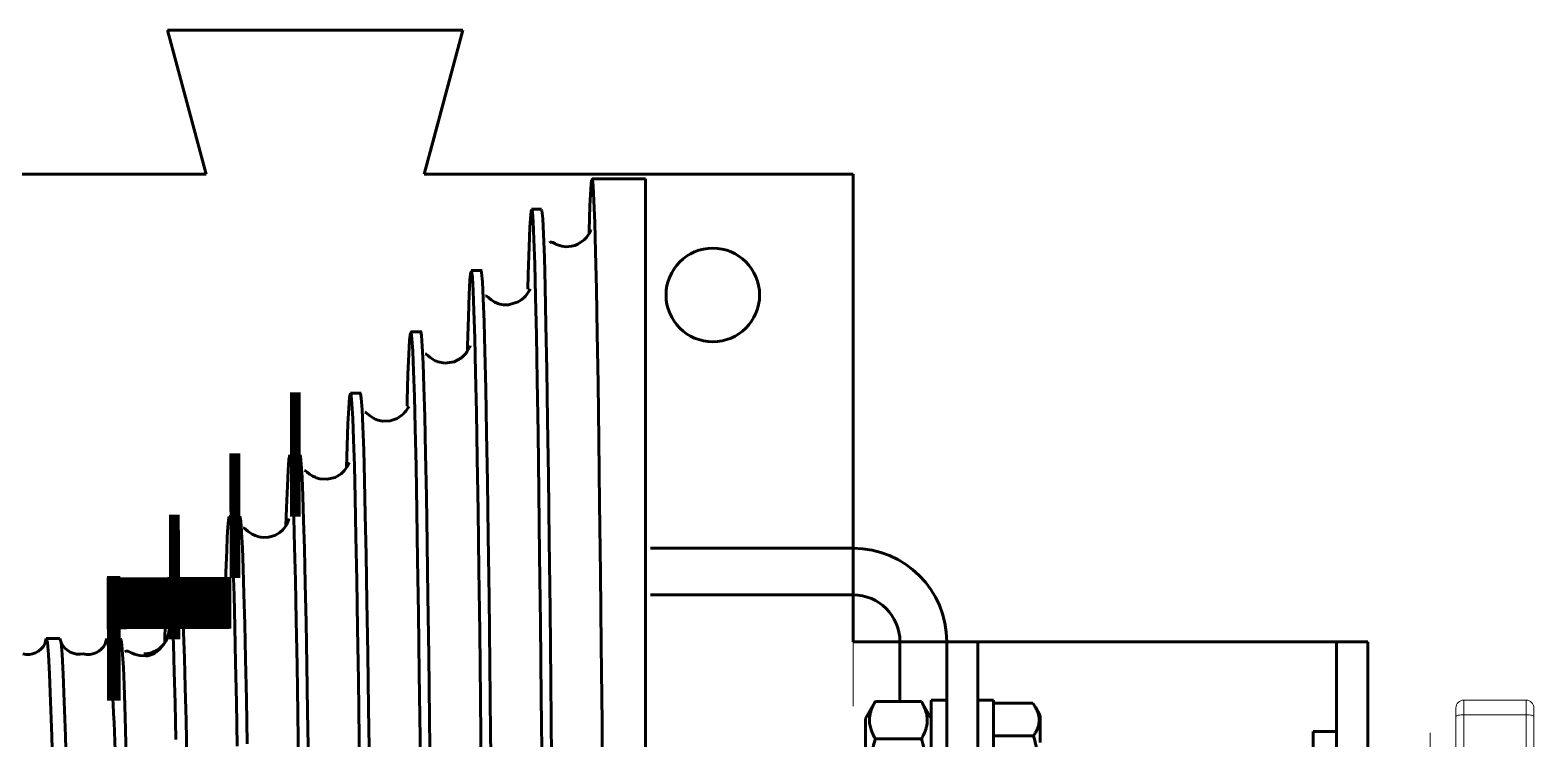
# Model space of a CAD drawing. Header units: millimetres. Extents: x 0 to 1680, y 0 to 594.
# Drawn here: x 257.55 to 264.79, y 507.93 to 511.34 of the extents above; entities that cross this region are included whole.
import ezdxf

# ---------------------------------------------------------------- set-up
doc = ezdxf.new("R2010")
doc.units = ezdxf.units.MM
for name, pattern in [('K5LT32774', [12.7, 6.35, -1.27, 1.27, -1.27, 1.27, -1.27]), ('K5LT32775', [0]), ('K5LT32777', [12.7, 6.35, -1.27, 1.27, -1.27, 1.27, -1.27]), ('K5LT_AXLED', [19.5, 15, -1.5, 1.5, -1.5]), ('K5LT_BASIC', [0]), ('K5LT_THIN', [0])]:
    doc.linetypes.add(name, pattern=pattern)
doc.layers.add('Системный слой', color=7, linetype='Continuous')

# ---------------------------------------------------------------- blocks, each defined once
blk = doc.blocks.new('U512')
at = {"layer": 'Системный слой', "color": 5, "linetype": 'K5LT_BASIC', "lineweight": 60, "true_color": 0x0000ff}
for p, q in [((258.0112, 508.3489), (258.0162, 508.3536)), ((258.0162, 508.3536), (258.0211, 508.3534)), ((258.0211, 508.3534), (258.0272, 508.3521)), ((258.0272, 508.3521), (258.038, 508.347)), ((258.038, 508.347), (258.046, 508.3431)), ((258.046, 508.3431), (258.0561, 508.3388)), ((258.1496, 508.3404), (258.165, 508.3506)), ((258.165, 508.3506), (258.1775, 508.3621)), ((258.1775, 508.3621), (258.1873, 508.3734)), ((258.1873, 508.3734), (258.1946, 508.3825)), ((258.0561, 508.3388), (258.0685, 508.3347)), ((258.0685, 508.3347), (258.0833, 508.3313)), ((258.0833, 508.3313), (258.1109, 508.3297)), ((258.1109, 508.3297), (258.1216, 508.3308)), ((258.1216, 508.3308), (258.1316, 508.333)), ((258.1316, 508.333), (258.1409, 508.3362)), ((258.1409, 508.3362), (258.1496, 508.3404))]:
    blk.add_line(p, q, dxfattribs=at)
blk = doc.blocks.new('U513')
at = {"layer": 'Системный слой', "color": 5, "linetype": 'K5LT_BASIC', "lineweight": 60, "true_color": 0x0000ff}
for p, q in [((258.2877, 508.6759), (258.2884, 508.6765)), ((258.2884, 508.6765), (258.2938, 508.6698)), ((258.2938, 508.6698), (258.3055, 508.6562)), ((258.3055, 508.6562), (258.3273, 508.6385)), ((258.3273, 508.6385), (258.3432, 508.6299)), ((258.4413, 508.6296), (258.4514, 508.6346)), ((258.4514, 508.6346), (258.4601, 508.6399)), ((258.4601, 508.6399), (258.4736, 508.6504)), ((258.4736, 508.6504), (258.4828, 508.6596)), ((258.4828, 508.6596), (258.4887, 508.6667)), ((258.4887, 508.6667), (258.4923, 508.6714)), ((258.4923, 508.6714), (258.4951, 508.6751)), ((258.4951, 508.6751), (258.4975, 508.6777)), ((258.4975, 508.6777), (258.4995, 508.6781)), ((258.3432, 508.6299), (258.3566, 508.6249)), ((258.3566, 508.6249), (258.3804, 508.62)), ((258.3804, 508.62), (258.4099, 508.6206)), ((258.4099, 508.6206), (258.4281, 508.6247)), ((258.4281, 508.6247), (258.4413, 508.6296))]:
    blk.add_line(p, q, dxfattribs=at)
blk = doc.blocks.new('U514')
at = {"layer": 'Системный слой', "color": 5, "linetype": 'K5LT_BASIC', "lineweight": 60, "true_color": 0x0000ff}
for p, q in [((258.58, 508.9464), (258.5879, 508.9428)), ((258.5879, 508.9428), (258.5946, 508.9367)), ((258.5946, 508.9367), (258.6041, 508.9284)), ((258.6041, 508.9284), (258.6224, 508.9156)), ((258.7323, 508.9097), (258.7552, 508.923)), ((258.7552, 508.923), (258.77, 508.936)), ((258.77, 508.936), (258.7874, 508.9588)), ((258.7874, 508.9588), (258.7983, 508.9838)), ((258.7983, 508.9838), (258.7991, 508.9906)), ((258.6224, 508.9156), (258.6365, 508.9087)), ((258.6365, 508.9087), (258.6543, 508.9029)), ((258.6543, 508.9029), (258.6646, 508.9008)), ((258.6646, 508.9008), (258.6779, 508.8995)), ((258.6779, 508.8995), (258.7017, 508.9008)), ((258.7017, 508.9008), (258.7323, 508.9097))]:
    blk.add_line(p, q, dxfattribs=at)
blk = doc.blocks.new('U515')
at = {"layer": 'Системный слой', "color": 5, "linetype": 'K5LT_BASIC', "lineweight": 60, "true_color": 0x0000ff}
for p, q in [((258.8743, 509.222), (258.8796, 509.2211)), ((258.8796, 509.2211), (258.8874, 509.2145)), ((258.8874, 509.2145), (258.899, 509.2049)), ((259.0506, 509.2068), (259.0592, 509.2146)), ((259.0592, 509.2146), (259.0649, 509.2206)), ((259.0649, 509.2206), (259.0738, 509.232)), ((259.0738, 509.232), (259.0796, 509.241)), ((259.0796, 509.241), (259.0866, 509.2547)), ((259.0866, 509.2547), (259.0892, 509.2611)), ((259.0892, 509.2611), (259.0892, 509.2601)), ((258.899, 509.2049), (258.9152, 509.1944)), ((258.9152, 509.1944), (258.9252, 509.1895)), ((258.9252, 509.1895), (258.9309, 509.1872)), ((258.9309, 509.1872), (258.9481, 509.1821)), ((258.9481, 509.1821), (258.9841, 509.1798)), ((258.9841, 509.1798), (259.0219, 509.1893)), ((259.0219, 509.1893), (259.0506, 509.2068))]:
    blk.add_line(p, q, dxfattribs=at)
blk = doc.blocks.new('U516')
at = {"layer": 'Системный слой', "color": 5, "linetype": 'K5LT_BASIC', "lineweight": 60, "true_color": 0x0000ff}
for p, q in [((259.1643, 509.5029), (259.1692, 509.5019)), ((259.1692, 509.5019), (259.1781, 509.4944)), ((259.3501, 509.4949), (259.3544, 509.4994)), ((259.3544, 509.4994), (259.3566, 509.5018)), ((259.3566, 509.5018), (259.3576, 509.503)), ((259.3576, 509.503), (259.3614, 509.5078)), ((259.3614, 509.5078), (259.3684, 509.5176)), ((259.3684, 509.5176), (259.3739, 509.526)), ((259.3739, 509.526), (259.3775, 509.5307)), ((259.3775, 509.5307), (259.3779, 509.53)), ((259.1781, 509.4944), (259.1918, 509.4833)), ((259.1918, 509.4833), (259.206, 509.4743)), ((259.206, 509.4743), (259.2146, 509.47)), ((259.2146, 509.47), (259.2192, 509.4681)), ((259.2192, 509.4681), (259.2274, 509.4651)), ((259.2274, 509.4651), (259.2504, 509.4601)), ((259.2504, 509.4601), (259.2864, 509.4614)), ((259.2864, 509.4614), (259.3195, 509.4726)), ((259.3195, 509.4726), (259.3433, 509.4885)), ((259.3433, 509.4885), (259.3501, 509.4949))]:
    blk.add_line(p, q, dxfattribs=at)
blk = doc.blocks.new('U517')
at = {"layer": 'Системный слой', "color": 5, "linetype": 'K5LT_BASIC', "lineweight": 60, "true_color": 0x0000ff}
for p, q in [((259.6518, 509.7875), (259.6558, 509.7931)), ((259.6558, 509.7931), (259.6609, 509.8012)), ((259.6609, 509.8012), (259.668, 509.8153)), ((259.668, 509.8153), (259.6708, 509.8215)), ((259.6708, 509.8215), (259.6707, 509.8205)), ((259.4546, 509.7831), (259.4596, 509.7822)), ((259.4596, 509.7822), (259.4672, 509.7758)), ((259.4672, 509.7758), (259.4783, 509.7663)), ((259.4783, 509.7663), (259.494, 509.7557)), ((259.494, 509.7557), (259.5037, 509.7507)), ((259.5037, 509.7507), (259.5091, 509.7483)), ((259.5091, 509.7483), (259.5182, 509.745)), ((259.5182, 509.745), (259.5495, 509.7394)), ((259.5495, 509.7394), (259.5942, 509.7458)), ((259.5942, 509.7458), (259.6292, 509.7647)), ((259.6292, 509.7647), (259.6396, 509.7738)), ((259.6396, 509.7738), (259.646, 509.7805)), ((259.646, 509.7805), (259.6518, 509.7875))]:
    blk.add_line(p, q, dxfattribs=at)
blk = doc.blocks.new('U518')
at = {"layer": 'Системный слой', "color": 5, "linetype": 'K5LT_BASIC', "lineweight": 60, "true_color": 0x0000ff}
for p, q in [((259.9428, 510.068), (259.9551, 510.0875)), ((259.9551, 510.0875), (259.9603, 510.097)), ((259.9603, 510.097), (259.9604, 510.0959)), ((259.7449, 510.0634), (259.749, 510.0634)), ((259.749, 510.0634), (259.7596, 510.0542)), ((259.7596, 510.0542), (259.7722, 510.0439)), ((259.7722, 510.0439), (259.7898, 510.0328)), ((259.7898, 510.0328), (259.8008, 510.0279)), ((259.8008, 510.0279), (259.8044, 510.0265)), ((259.8044, 510.0265), (259.814, 510.0235)), ((259.814, 510.0235), (259.8314, 510.0201)), ((259.8314, 510.0201), (259.8559, 510.0197)), ((259.8559, 510.0197), (259.9022, 510.0333)), ((259.9022, 510.0333), (259.9196, 510.0445)), ((259.9196, 510.0445), (259.9307, 510.0542)), ((259.9307, 510.0542), (259.9368, 510.0607)), ((259.9368, 510.0607), (259.9428, 510.068))]:
    blk.add_line(p, q, dxfattribs=at)
blk = doc.blocks.new('U519')
at = {"layer": 'Системный слой', "color": 5, "linetype": 'K5LT_BASIC', "lineweight": 60, "true_color": 0x0000ff}
for p, q in [((260.2434, 510.3633), (260.2499, 510.3766)), ((260.2499, 510.3766), (260.2523, 510.3816)), ((260.2523, 510.3816), (260.2523, 510.3814)), ((260.0526, 510.3176), (260.0562, 510.3207)), ((260.0562, 510.3207), (260.0625, 510.321)), ((260.0625, 510.321), (260.0688, 510.3188)), ((260.0688, 510.3188), (260.0751, 510.3157)), ((260.0751, 510.3157), (260.081, 510.3125)), ((260.081, 510.3125), (260.0825, 510.3118)), ((260.0825, 510.3118), (260.0832, 510.3115)), ((260.0832, 510.3115), (260.0839, 510.3111)), ((260.0839, 510.3111), (260.0856, 510.3103)), ((260.0856, 510.3103), (260.0871, 510.3096)), ((260.0871, 510.3096), (260.1124, 510.3016)), ((260.1124, 510.3016), (260.1332, 510.2993)), ((260.1332, 510.2993), (260.1588, 510.3014)), ((260.1588, 510.3014), (260.166, 510.303)), ((260.166, 510.303), (260.1749, 510.3056)), ((260.1749, 510.3056), (260.19, 510.3119)), ((260.19, 510.3119), (260.2201, 510.333)), ((260.2201, 510.333), (260.2271, 510.3403)), ((260.2271, 510.3403), (260.2304, 510.3441)), ((260.2304, 510.3441), (260.2434, 510.3633))]:
    blk.add_line(p, q, dxfattribs=at)
blk = doc.blocks.new('U527')
at = {"layer": 'Системный слой', "color": 5, "linetype": 'K5LT_BASIC', "lineweight": 60, "true_color": 0x0000ff}
for p, q in [((260.2513, 510.5771), (260.2551, 510.6189)), ((260.2551, 510.6189), (260.259, 510.6243)), ((260.259, 510.6243), (260.2629, 510.5919)), ((260.2629, 510.5919), (260.2669, 510.5207)), ((260.2473, 510.496), (260.2513, 510.5771)), ((260.2669, 510.5207), (260.2707, 510.4157)), ((260.2434, 510.3778), (260.2473, 510.496)), ((260.243, 510.3627), (260.2434, 510.3778)), ((260.2707, 510.4157), (260.2746, 510.2749)), ((260.2746, 510.2749), (260.2785, 510.0956)), ((260.2785, 510.0956), (260.2825, 509.88)), ((260.2825, 509.88), (260.2863, 509.6402)), ((260.2863, 509.6402), (260.2902, 509.369)), ((260.2902, 509.369), (260.2941, 509.0629)), ((260.2941, 509.0629), (260.2981, 508.7273)), ((260.2981, 508.7273), (260.3019, 508.3797)), ((260.3019, 508.3797), (260.3058, 508.0087)), ((260.3058, 508.0087), (260.3097, 507.6104))]:
    blk.add_line(p, q, dxfattribs=at)
blk = doc.blocks.new('U528')
at = {"layer": 'Системный слой', "color": 5, "linetype": 'K5LT_BASIC', "lineweight": 60, "true_color": 0x0000ff}
for p, q in [((258.2236, 508.7067), (258.2285, 508.6906)), ((258.2285, 508.6906), (258.2323, 508.6499)), ((258.2323, 508.6499), (258.2362, 508.5857)), ((258.2362, 508.5857), (258.2401, 508.4968)), ((258.2401, 508.4968), (258.2441, 508.384)), ((258.2441, 508.384), (258.2479, 508.2539)), ((258.2479, 508.2539), (258.2517, 508.1026)), ((258.2517, 508.1026), (258.2557, 507.9282))]:
    blk.add_line(p, q, dxfattribs=at)
blk = doc.blocks.new('U529')
at = {"layer": 'Системный слой', "color": 5, "linetype": 'K5LT_BASIC', "lineweight": 60, "true_color": 0x0000ff}
for p, q in [((258.5092, 508.9827), (258.5123, 509.0008)), ((258.5123, 509.0008), (258.5161, 509.0011)), ((258.5161, 509.0011), (258.52, 508.976)), ((258.5032, 508.9006), (258.5062, 508.949)), ((258.5062, 508.949), (258.5092, 508.9827)), ((258.52, 508.976), (258.5239, 508.9243)), ((258.5239, 508.9243), (258.5279, 508.8459)), ((258.5002, 508.8376), (258.5032, 508.9006)), ((258.4963, 508.7323), (258.5002, 508.8376)), ((258.5279, 508.8459), (258.5317, 508.7457)), ((258.4945, 508.6743), (258.4963, 508.7323)), ((258.5317, 508.7457), (258.5355, 508.6212)), ((258.5355, 508.6212), (258.5394, 508.4705)), ((258.5394, 508.4705), (258.5434, 508.2958)), ((258.5434, 508.2958), (258.5472, 508.1058)), ((258.5472, 508.1058), (258.5511, 507.8953))]:
    blk.add_line(p, q, dxfattribs=at)
blk = doc.blocks.new('U530')
at = {"layer": 'Системный слой', "color": 5, "linetype": 'K5LT_BASIC', "lineweight": 60, "true_color": 0x0000ff}
for p, q in [((258.7997, 509.2744), (258.8036, 509.2977)), ((258.8036, 509.2977), (258.8075, 509.2924)), ((258.8075, 509.2924), (258.8114, 509.2598)), ((258.792, 509.1479), (258.7958, 509.2243)), ((258.7958, 509.2243), (258.7997, 509.2744)), ((258.8114, 509.2598), (258.8152, 509.1999)), ((258.788, 509.0418), (258.792, 509.1479)), ((258.8152, 509.1999), (258.8191, 509.1112)), ((258.8191, 509.1112), (258.8231, 508.9943)), ((258.7855, 508.9563), (258.788, 509.0418)), ((258.8231, 508.9943), (258.8269, 508.8555)), ((258.8269, 508.8555), (258.8307, 508.6914)), ((258.8307, 508.6914), (258.8347, 508.4997)), ((258.8347, 508.4997), (258.8386, 508.2834)), ((258.8386, 508.2834), (258.8424, 508.0531)), ((258.8424, 508.0531), (258.8463, 507.8022))]:
    blk.add_line(p, q, dxfattribs=at)
blk = doc.blocks.new('U531')
at = {"layer": 'Системный слой', "color": 5, "linetype": 'K5LT_BASIC', "lineweight": 60, "true_color": 0x0000ff}
for p, q in [((259.0871, 509.5246), (259.091, 509.5745)), ((259.091, 509.5745), (259.095, 509.5939)), ((259.095, 509.5939), (259.0988, 509.5832)), ((259.0988, 509.5832), (259.1026, 509.5432)), ((259.0832, 509.4467), (259.0871, 509.5246)), ((259.1026, 509.5432), (259.1065, 509.4722)), ((259.0794, 509.3413), (259.0832, 509.4467)), ((259.1065, 509.4722), (259.1105, 509.3706)), ((259.1105, 509.3706), (259.1143, 509.2441)), ((259.0764, 509.236), (259.0794, 509.3413)), ((259.1143, 509.2441), (259.1182, 509.0896)), ((259.1182, 509.0896), (259.1221, 508.9049)), ((259.1221, 508.9049), (259.126, 508.6927)), ((259.126, 508.6927), (259.1299, 508.4637)), ((259.1299, 508.4637), (259.1337, 508.2115)), ((259.1337, 508.2115), (259.1376, 507.933)), ((259.1376, 507.933), (259.1416, 507.6335))]:
    blk.add_line(p, q, dxfattribs=at)
blk = doc.blocks.new('U532')
at = {"layer": 'Системный слой', "color": 5, "linetype": 'K5LT_BASIC', "lineweight": 60, "true_color": 0x0000ff}
for p, q in [((259.3799, 509.8488), (259.3839, 509.884)), ((259.3839, 509.884), (259.3877, 509.8865)), ((259.3877, 509.8865), (259.3915, 509.8576)), ((259.376, 509.7814), (259.3799, 509.8488)), ((259.3915, 509.8576), (259.3955, 509.7958)), ((259.3955, 509.7958), (259.3994, 509.701)), ((259.3721, 509.6845), (259.376, 509.7814)), ((259.3683, 509.5586), (259.3721, 509.6845)), ((259.3994, 509.701), (259.4032, 509.5789)), ((259.4032, 509.5789), (259.4071, 509.4265)), ((259.3676, 509.5311), (259.3683, 509.5586)), ((259.4071, 509.4265), (259.411, 509.2417)), ((259.411, 509.2417), (259.415, 509.0269)), ((259.415, 509.0269), (259.4188, 508.793)), ((259.4188, 508.793), (259.4226, 508.5336)), ((259.4226, 508.5336), (259.4266, 508.2455)), ((259.4266, 508.2455), (259.4305, 507.9339)), ((259.4305, 507.9339), (259.4343, 507.6137))]:
    blk.add_line(p, q, dxfattribs=at)
blk = doc.blocks.new('U533')
at = {"layer": 'Системный слой', "color": 5, "linetype": 'K5LT_BASIC', "lineweight": 60, "true_color": 0x0000ff}
for p, q in [((259.6704, 510.1393), (259.6743, 510.1774)), ((259.6743, 510.1774), (259.6782, 510.1818)), ((259.6782, 510.1818), (259.6821, 510.151)), ((259.6821, 510.151), (259.686, 510.0876)), ((259.6666, 510.0686), (259.6704, 510.1393)), ((259.686, 510.0876), (259.6898, 509.991)), ((259.6626, 509.9617), (259.6666, 510.0686)), ((259.6587, 509.8223), (259.6626, 509.9617)), ((259.6898, 509.991), (259.6937, 509.8591)), ((259.6581, 509.7968), (259.6587, 509.8223)), ((259.6937, 509.8591), (259.6977, 509.6931)), ((259.6977, 509.6931), (259.7015, 509.5021)), ((259.7015, 509.5021), (259.7054, 509.2809)), ((259.7054, 509.2809), (259.7093, 509.0266)), ((259.7093, 509.0266), (259.7132, 508.7434)), ((259.7132, 508.7434), (259.7171, 508.4452)), ((259.7171, 508.4452), (259.7209, 508.1233)), ((259.7209, 508.1233), (259.7248, 507.7742))]:
    blk.add_line(p, q, dxfattribs=at)
blk = doc.blocks.new('U534')
at = {"layer": 'Системный слой', "color": 5, "linetype": 'K5LT_BASIC', "lineweight": 60, "true_color": 0x0000ff}
for p, q in [((259.9589, 510.3937), (259.9627, 510.4538)), ((259.9627, 510.4538), (259.9667, 510.4787)), ((259.9667, 510.4787), (259.9706, 510.4664)), ((259.9706, 510.4664), (259.9745, 510.4188)), ((259.9551, 510.2993), (259.9589, 510.3937)), ((259.9745, 510.4188), (259.9783, 510.3359)), ((259.9511, 510.1664), (259.9551, 510.2993)), ((259.9783, 510.3359), (259.9822, 510.2154)), ((259.9494, 510.095), (259.9511, 510.1664)), ((259.9822, 510.2154), (259.9862, 510.0584)), ((259.9862, 510.0584), (259.99, 509.8735)), ((259.99, 509.8735), (259.9939, 509.6558)), ((259.9939, 509.6558), (259.9978, 509.4025)), ((259.9978, 509.4025), (260.0017, 509.1175)), ((260.0017, 509.1175), (260.0056, 508.815)), ((260.0056, 508.815), (260.0094, 508.4862)), ((260.0094, 508.4862), (260.0133, 508.1276)), ((260.0133, 508.1276), (260.0173, 507.7457))]:
    blk.add_line(p, q, dxfattribs=at)
blk = doc.blocks.new('U535')
at = {"layer": 'Системный слой', "color": 5, "linetype": 'K5LT_BASIC', "lineweight": 60, "true_color": 0x0000ff}
for p, q in [((257.9924, 508.4084), (257.9897, 508.4127)), ((257.9961, 508.3829), (257.9924, 508.4084)), ((257.9998, 508.3371), (257.9961, 508.3829)), ((258.0034, 508.2733), (257.9998, 508.3371)), ((258.007, 508.191), (258.0034, 508.2733)), ((258.0106, 508.0904), (258.007, 508.191)), ((258.0141, 507.9733), (258.0106, 508.0904)), ((258.0176, 507.8421), (258.0141, 507.9733)), ((258.0211, 507.6967), (258.0176, 507.8421))]:
    blk.add_line(p, q, dxfattribs=at)
blk = doc.blocks.new('U537')
at = {"layer": 'Системный слой', "color": 5, "linetype": 'K5LT_BASIC', "lineweight": 60, "true_color": 0x0000ff}
for p, q in [((258.8551, 509.2901), (258.8519, 509.2972)), ((258.8589, 509.2549), (258.8551, 509.2901)), ((258.8628, 509.1906), (258.8589, 509.2549)), ((258.8667, 509.0992), (258.8628, 509.1906)), ((258.8705, 508.9839), (258.8667, 509.0992)), ((258.8743, 508.8447), (258.8705, 508.9839)), ((258.8781, 508.679), (258.8743, 508.8447)), ((258.8819, 508.4913), (258.8781, 508.679)), ((258.8856, 508.2865), (258.8819, 508.4913)), ((258.8894, 508.0638), (258.8856, 508.2865))]:
    blk.add_line(p, q, dxfattribs=at)
blk = doc.blocks.new('U538')
at = {"layer": 'Системный слой', "color": 5, "linetype": 'K5LT_BASIC', "lineweight": 60, "true_color": 0x0000ff}
for p, q in [((258.5642, 509.0017), (258.5625, 509.001)), ((258.568, 508.978), (258.5642, 509.0017)), ((258.572, 508.9272), (258.568, 508.978)), ((258.5759, 508.8505), (258.572, 508.9272)), ((258.5797, 508.7509), (258.5759, 508.8505)), ((258.5835, 508.6285), (258.5797, 508.7509)), ((258.5873, 508.4822), (258.5835, 508.6285)), ((258.5911, 508.3152), (258.5873, 508.4822)), ((258.595, 508.1207), (258.5911, 508.3152)), ((258.5989, 507.9073), (258.595, 508.1207))]:
    blk.add_line(p, q, dxfattribs=at)
blk = doc.blocks.new('U539')
at = {"layer": 'Системный слой', "color": 5, "linetype": 'K5LT_BASIC', "lineweight": 60, "true_color": 0x0000ff}
for p, q in [((258.278, 508.702), (258.2751, 508.7072)), ((258.2818, 508.6722), (258.278, 508.702)), ((258.2856, 508.6191), (258.2818, 508.6722)), ((258.2894, 508.5438), (258.2856, 508.6191)), ((258.2933, 508.4426), (258.2894, 508.5438)), ((258.2972, 508.3197), (258.2933, 508.4426)), ((258.3009, 508.1784), (258.2972, 508.3197)), ((258.3047, 508.0187), (258.3009, 508.1784)), ((258.3085, 507.8384), (258.3047, 508.0187))]:
    blk.add_line(p, q, dxfattribs=at)
blk = doc.blocks.new('U541')
at = {"layer": 'Системный слой', "color": 5, "linetype": 'K5LT_BASIC', "lineweight": 60, "true_color": 0x0000ff}
for p, q in [((260.0163, 510.4742), (260.0143, 510.4749)), ((260.0203, 510.4355), (260.0163, 510.4742)), ((260.0243, 510.3596), (260.0203, 510.4355)), ((260.0282, 510.2497), (260.0243, 510.3596)), ((260.032, 510.1064), (260.0282, 510.2497)), ((260.036, 509.9227), (260.032, 510.1064)), ((260.0399, 509.7064), (260.036, 509.9227)), ((260.0438, 509.4637), (260.0399, 509.7064)), ((260.0476, 509.194), (260.0438, 509.4637)), ((260.0516, 508.8852), (260.0476, 509.194)), ((260.0556, 508.5524), (260.0516, 508.8852)), ((260.0595, 508.2037), (260.0556, 508.5524)), ((260.0633, 507.8373), (260.0595, 508.2037))]:
    blk.add_line(p, q, dxfattribs=at)
blk = doc.blocks.new('U542')
at = {"layer": 'Системный слой', "color": 5, "linetype": 'K5LT_BASIC', "lineweight": 60, "true_color": 0x0000ff}
for p, q in [((259.7266, 510.1744), (259.7237, 510.1813)), ((259.7306, 510.1296), (259.7266, 510.1744)), ((259.7346, 510.05), (259.7306, 510.1296)), ((259.7385, 509.9385), (259.7346, 510.05)), ((259.7423, 509.796), (259.7385, 509.9385)), ((259.7463, 509.615), (259.7423, 509.796)), ((259.7503, 509.4039), (259.7463, 509.615)), ((259.7541, 509.1683), (259.7503, 509.4039)), ((259.758, 508.9077), (259.7541, 509.1683)), ((259.762, 508.6104), (259.758, 508.9077)), ((259.7659, 508.291), (259.762, 508.6104)), ((259.7698, 507.9573), (259.7659, 508.291)), ((259.7736, 507.6075), (259.7698, 507.9573))]:
    blk.add_line(p, q, dxfattribs=at)
blk = doc.blocks.new('U543')
at = {"layer": 'Системный слой', "color": 5, "linetype": 'K5LT_BASIC', "lineweight": 60, "true_color": 0x0000ff}
for p, q in [((259.4333, 509.8892), (259.4331, 509.8885)), ((259.4371, 509.872), (259.4333, 509.8892)), ((259.4411, 509.821), (259.4371, 509.872)), ((259.4451, 509.7373), (259.4411, 509.821)), ((259.4489, 509.6242), (259.4451, 509.7373)), ((259.4528, 509.482), (259.4489, 509.6242)), ((259.4568, 509.3038), (259.4528, 509.482)), ((259.4607, 509.0975), (259.4568, 509.3038)), ((259.4646, 508.8689), (259.4607, 509.0975)), ((259.4684, 508.6172), (259.4646, 508.8689)), ((259.4724, 508.3321), (259.4684, 508.6172)), ((259.4764, 508.0269), (259.4724, 508.3321)), ((259.4802, 507.709), (259.4764, 508.0269))]:
    blk.add_line(p, q, dxfattribs=at)
blk = doc.blocks.new('U544')
at = {"layer": 'Системный слой', "color": 5, "linetype": 'K5LT_BASIC', "lineweight": 60, "true_color": 0x0000ff}
for p, q in [((259.1435, 509.5932), (259.1425, 509.5912)), ((259.1475, 509.5696), (259.1435, 509.5932)), ((259.1514, 509.5164), (259.1475, 509.5696)), ((259.1552, 509.4347), (259.1514, 509.5164)), ((259.1592, 509.3196), (259.1552, 509.4347)), ((259.1631, 509.1759), (259.1592, 509.3196)), ((259.167, 509.0079), (259.1631, 509.1759)), ((259.1709, 508.8155), (259.167, 509.0079)), ((259.1749, 508.5898), (259.1709, 508.8155)), ((259.1788, 508.3416), (259.1749, 508.5898)), ((259.1827, 508.0772), (259.1788, 508.3416)), ((259.1865, 507.7954), (259.1827, 508.0772))]:
    blk.add_line(p, q, dxfattribs=at)
blk = doc.blocks.new('U545')
at = {"layer": 'Системный слой', "color": 5, "linetype": 'K5LT_BASIC', "lineweight": 60, "true_color": 0x0000ff}
blk.add_line((258.8932, 507.8122), (258.8894, 508.0638), dxfattribs=at)
blk = doc.blocks.new('U554')
at = {"layer": 'Системный слой', "color": 5, "linetype": 'K5LT_BASIC', "lineweight": 60, "true_color": 0x0000ff}
for p, q in [((257.6275, 508.3949), (257.6326, 508.4141)), ((257.6326, 508.4141), (257.6378, 508.3949)), ((257.6268, 508.3867), (257.6275, 508.3949)), ((257.6378, 508.3949), (257.643, 508.337)), ((257.643, 508.337), (257.6482, 508.2412)), ((257.6482, 508.2412), (257.6534, 508.1096)), ((257.6534, 508.1096), (257.6585, 507.9434)), ((257.6585, 507.9434), (257.6638, 507.7432))]:
    blk.add_line(p, q, dxfattribs=at)
blk = doc.blocks.new('U555')
at = {"layer": 'Системный слой', "color": 5, "linetype": 'K5LT_BASIC', "lineweight": 60, "true_color": 0x0000ff}
for p, q in [((257.9181, 508.3949), (257.9233, 508.4141)), ((257.9233, 508.4141), (257.9279, 508.3981)), ((257.9174, 508.3867), (257.9181, 508.3949))]:
    blk.add_line(p, q, dxfattribs=at)
blk = doc.blocks.new('U574')
at = {"layer": 'Системный слой', "color": 5, "linetype": 'K5LT_BASIC', "lineweight": 60, "true_color": 0x0000ff}
for p, q in [((257.6984, 508.4141), (257.7035, 508.3949)), ((257.7035, 508.3949), (257.7087, 508.337)), ((257.7087, 508.337), (257.714, 508.2412)), ((257.714, 508.2412), (257.7191, 508.1096)), ((257.7191, 508.1096), (257.7243, 507.9434)), ((257.7243, 507.9434), (257.7295, 507.7432))]:
    blk.add_line(p, q, dxfattribs=at)
blk = doc.blocks.new('U511')
at = {"layer": 'Системный слой', "color": 5, "linetype": 'K5LT_BASIC', "lineweight": 60, "true_color": 0x0000ff}
for p, q in [((260.2576, 510.6266), (260.5154, 510.6266)), ((260.5154, 500.0532), (260.5154, 510.6266)), ((259.9669, 510.4793), (260.0143, 510.4793)), ((259.6763, 510.1843), (259.7287, 510.1843)), ((259.3857, 509.8892), (259.4381, 509.8892)), ((259.0951, 509.5942), (259.1475, 509.5942)), ((257.6326, 508.4141), (257.6984, 508.4141)), ((258.2154, 508.418), (258.2078, 508.4015)), ((258.2205, 508.4353), (258.2154, 508.418)), ((258.223, 508.4534), (258.2205, 508.4353)), ((258.2233, 508.4592), (258.223, 508.4534)), ((257.9279, 508.4086), (257.9279, 508.4134)), ((257.9279, 508.4086), (257.9279, 508.3981)), ((258.1393, 508.3451), (258.1217, 508.3408)), ((258.1716, 508.3614), (258.1393, 508.3451)), ((258.1978, 508.3864), (258.1716, 508.3614)), ((258.2078, 508.4015), (258.1978, 508.3864)), ((258.1217, 508.3408), (258.1036, 508.3391))]:
    blk.add_line(p, q, dxfattribs=at)
at = {"layer": 'Системный слой', "color": 5, "linetype": 'K5LT_BASIC', "true_color": 0x0000ff, "const_width": 0.6}
for points in [[(258.8045, 509.2992), (258.8307, 509.2992), (258.8569, 509.2992)], [(258.5139, 509.0041), (258.5401, 509.0042), (258.5664, 509.0042)], [(258.223, 508.7088), (258.2232, 508.4899), (258.2233, 508.4592)], [(258.2233, 508.7091), (258.2496, 508.7091), (258.2758, 508.7092)], [(257.9248, 508.4141), (257.9574, 508.4141), (257.9901, 508.4142)]]:
    blk.add_lwpolyline(points, dxfattribs=at)
at = {"layer": 'Системный слой', "color": 5, "linetype": 'K5LT_BASIC', "lineweight": 60, "true_color": 0x0000ff}
for centre, radius, start, end in [((260.4261, 508.4146), 2.2226, 172.39372, 180.50182), ((257.5417, 508.4317), 0.095, 256.88427, 332.03855), ((257.7933, 508.4369), 0.0994, 205.34317, 280.08156), ((257.8323, 508.4317), 0.095, 256.88427, 332.03855), ((251.7766, 507.7342), 6.1882, 359.65192, 6.2567), ((258.1179, 508.4652), 0.1272, 262.51899, 286.45344)]:
    blk.add_arc(centre, radius, start, end, dxfattribs=at)
at = {"layer": 'Системный слой'}
for name in ['U527', 'U534', 'U541', 'U519', 'U533', 'U542', 'U518', 'U532', 'U543', 'U517', 'U531', 'U544', 'U516', 'U530', 'U537', 'U515', 'U529', 'U538', 'U514', 'U528', 'U539', 'U513', 'U554', 'U574', 'U555', 'U535', 'U512', 'U545']:
    blk.add_blockref(name, (0, 0), dxfattribs=at)
blk = doc.blocks.new('U669')
at = {"layer": 'Системный слой', "color": 7, "linetype": 'K5LT32777', "lineweight": 18}
for p, q in [((264.4127, 508.0373), (264.4135, 508.0392)), ((264.4135, 508.0392), (264.4156, 508.0409)), ((264.4156, 508.0409), (264.4191, 508.0425)), ((264.4191, 508.0425), (264.4237, 508.0439)), ((264.4237, 508.0439), (264.4294, 508.0451)), ((264.4294, 508.0451), (264.4359, 508.046)), ((264.4359, 508.046), (264.4429, 508.0465)), ((264.4429, 508.0465), (264.4502, 508.0467))]:
    blk.add_line(p, q, dxfattribs=at)
blk = doc.blocks.new('U673')
at = {"layer": 'Системный слой', "color": 7, "linetype": 'K5LT32777', "lineweight": 18}
for p, q in [((264.7502, 508.0467), (264.7576, 508.0465)), ((264.7576, 508.0465), (264.7646, 508.046)), ((264.7646, 508.046), (264.7711, 508.0451)), ((264.7711, 508.0451), (264.7768, 508.0439)), ((264.7768, 508.0439), (264.7814, 508.0425)), ((264.7814, 508.0425), (264.7849, 508.0409)), ((264.7849, 508.0409), (264.787, 508.0392)), ((264.787, 508.0392), (264.7877, 508.0373))]:
    blk.add_line(p, q, dxfattribs=at)
blk = doc.blocks.new('U579')
at = {"layer": 'Системный слой', "color": 7, "linetype": 'K5LT32775', "lineweight": 18}
for p, q in [((264.4127, 508.0373), (264.4127, 508.0795)), ((264.4502, 508.117), (264.7502, 508.117)), ((264.7877, 508.0795), (264.7877, 508.0373)), ((264.4127, 506.3733), (264.4127, 508.0373)), ((264.7877, 508.0373), (264.7877, 506.8889))]:
    blk.add_line(p, q, dxfattribs=at)
at = {"layer": 'Системный слой', "color": 7, "linetype": 'K5LT32774', "lineweight": 18}
for p, q in [((264.4502, 508.117), (264.4502, 508.0467)), ((264.7502, 508.0467), (264.7502, 508.117)), ((264.4502, 508.0467), (264.4502, 506.3592)), ((264.7502, 508.0467), (264.4502, 508.0467)), ((264.7502, 506.9046), (264.7502, 508.0467))]:
    blk.add_line(p, q, dxfattribs=at)
at = {"layer": 'Системный слой', "color": 7, "linetype": 'K5LT32775', "lineweight": 18}
for centre, start, end in [((264.4502, 508.0795), 90, 180), ((264.7502, 508.0795), 0, 90)]:
    blk.add_arc(centre, 0.0375, start, end, dxfattribs=at)
at = {"layer": 'Системный слой'}
for name in ['U669', 'U673']:
    blk.add_blockref(name, (0, 0), dxfattribs=at)
blk = doc.blocks.new('U510')
at = {"layer": 'Системный слой', "color": 5, "linetype": 'K5LT_BASIC', "lineweight": 60, "true_color": 0x0000ff}
for p, q in [((259.6368, 511.342), (258.215, 511.342)), ((258.215, 511.342), (258.4009, 510.6483)), ((259.6368, 511.342), (258.6634, 511.342)), ((259.4509, 510.6483), (259.6368, 511.342)), ((259.4811, 510.761), (259.6368, 511.342)), ((256.3384, 510.6483), (258.4009, 510.6483)), ((259.4509, 510.6483), (261.5134, 510.6483)), ((261.5134, 510.6483), (260.5384, 510.6483)), ((260.5384, 510.6483), (261.5134, 510.6483)), ((261.5134, 508.8483), (261.5134, 510.6483)), ((261.5134, 508.8483), (260.5384, 508.8483)), ((261.5134, 508.8483), (261.5134, 508.6233)), ((261.5134, 508.6233), (260.5384, 508.6233)), ((261.5134, 508.3983), (261.5134, 508.6233)), ((261.7384, 508.3983), (261.5134, 508.3983)), ((261.9634, 508.3983), (261.7384, 508.3983)), ((261.7384, 508.3983), (261.7384, 508.11)), ((261.9634, 507.6483), (261.9634, 508.3983)), ((262.1134, 508.3983), (261.9634, 508.3983)), ((261.9634, 508.3983), (261.9634, 505.912)), ((262.2634, 508.3983), (262.1134, 508.3983)), ((262.1134, 508.3983), (262.1134, 506.9733)), ((263.6884, 508.3983), (262.2634, 508.3983)), ((263.8384, 508.3983), (263.6884, 508.3983)), ((263.9884, 508.3983), (263.8384, 508.3983)), ((263.8384, 508.3983), (263.8384, 507.8358)), ((263.9884, 507.8358), (263.9884, 508.3983)), ((261.5734, 508.0289), (261.6185, 508.107)), ((261.6185, 508.1069), (261.6203, 508.11)), ((261.6203, 508.11), (261.8415, 508.11)), ((261.8433, 508.107), (261.8415, 508.11)), ((261.8433, 508.107), (261.8884, 508.0289)), ((261.8884, 508.117), (261.9634, 508.117)), ((261.8884, 508.117), (261.8884, 507.742)), ((262.1134, 508.117), (262.1884, 508.117)), ((262.1884, 508.117), (262.1884, 507.742)), ((262.3774, 508.1021), (262.1884, 508.1021)), ((262.3897, 508.0831), (262.4134, 508.042)), ((261.5734, 507.4552), (261.5734, 508.0289)), ((262.4134, 507.9131), (262.4134, 508.042)), ((261.6203, 507.9308), (261.8415, 507.9308)), ((262.3809, 507.9452), (262.1884, 507.9452)), ((263.7259, 506.2593), (263.7259, 507.9655)), ((263.8384, 507.9655), (263.7259, 507.9655))]:
    blk.add_line(p, q, dxfattribs=at)
at = {"layer": 'Системный слой', "color": 7, "linetype": 'K5LT_THIN', "lineweight": 18}
blk.add_line((261.5134, 508.3983), (261.5134, 508.0884), dxfattribs=at)
at = {"layer": 'Системный слой', "color": 30, "linetype": 'K5LT_AXLED', "lineweight": 18, "true_color": 0xff8000}
blk.add_line((264.2884, 507.9594), (264.2884, 504.8672), dxfattribs=at)
at = {"layer": 'Системный слой', "color": 5, "linetype": 'K5LT_BASIC', "lineweight": 60, "true_color": 0x0000ff}
blk.add_circle((260.8384, 510.067), 0.225, dxfattribs=at)
for centre, radius, start, end in [((261.5134, 508.3983), 0.45, 0, 90), ((261.5134, 508.3983), 0.225, 0, 90), ((262.1807, 507.9616), 0.2417, 30.17404, 35.53225)]:
    blk.add_arc(centre, radius, start, end, dxfattribs=at)
for points, knots in [([(261.6203, 507.9308), (261.6155, 507.9389), (261.6087, 507.9516), (261.6017, 507.9684), (261.5976, 507.9808), (261.5944, 507.9933), (261.5922, 508.0072), (261.5915, 508.0227), (261.5928, 508.0394), (261.5963, 508.0564), (261.6018, 508.073), (261.6091, 508.0899), (261.615, 508.1009), (261.6185, 508.1069)], [0, 0, 0, 0, 1.980679, 3.070626, 4.019379, 4.938363, 6.026404, 7.296552, 8.592801, 9.937038, 11.330604, 12.52925, 14, 14, 14, 14]), ([(261.8415, 507.9308), (261.8458, 507.938), (261.8524, 507.9502), (261.8602, 507.9684), (261.8656, 507.9851), (261.8691, 508.0021), (261.8703, 508.0182), (261.8696, 508.0334), (261.8674, 508.0477), (261.864, 508.0612), (261.8595, 508.0741), (261.853, 508.0893), (261.8472, 508.1002), (261.8433, 508.107)], [0, 0, 0, 0, 1.749112, 2.965466, 4.372456, 5.714614, 6.972701, 8.163425, 9.279623, 10.345552, 11.361597, 12.346997, 14, 14, 14, 14]), ([(262.3809, 507.9452), (262.385, 507.9512), (262.3914, 507.9616), (262.399, 507.977), (262.4043, 507.9912), (262.4076, 508.0057), (262.4088, 508.02), (262.4079, 508.0345), (262.4047, 508.0498), (262.3987, 508.0662), (262.393, 508.0774), (262.3897, 508.0831)], [0, 0, 0, 0, 1.62483, 2.754813, 4.061963, 5.308951, 6.516085, 7.737054, 9.049155, 10.482468, 12, 12, 12, 12]), ([(261.6203, 507.5628), (261.6174, 507.5728), (261.6119, 507.593), (261.6047, 507.6242), (261.5987, 507.6567), (261.5945, 507.6888), (261.5923, 507.7181), (261.5916, 507.7446), (261.5921, 507.7724), (261.5944, 507.8035), (261.5985, 507.8355), (261.6063, 507.8783), (261.6141, 507.9094), (261.6203, 507.9308)], [0, 0, 0, 0, 1.166892, 2.358496, 3.59715, 4.880479, 5.989602, 6.90218, 7.862425, 9.11502, 10.405772, 11.480488, 14, 14, 14, 14]), ([(261.8415, 507.5628), (261.8458, 507.5775), (261.8524, 507.6026), (261.8602, 507.64), (261.8656, 507.6742), (261.8691, 507.7091), (261.8703, 507.7422), (261.8696, 507.7734), (261.8674, 507.8028), (261.864, 507.8305), (261.8595, 507.857), (261.8525, 507.8904), (261.8461, 507.9149), (261.8415, 507.9308)], [0, 0, 0, 0, 1.718212, 2.913078, 4.295211, 5.613658, 6.849519, 8.019207, 9.115686, 10.162784, 11.160879, 12.12887, 14, 14, 14, 14]), ([(262.3809, 507.9452), (262.385, 507.9311), (262.3914, 507.9069), (262.399, 507.8708), (262.4043, 507.8377), (262.4076, 507.8038), (262.4088, 507.7704), (262.4079, 507.7365), (262.4047, 507.7006), (262.3991, 507.6644), (262.3902, 507.6232), (262.3825, 507.595), (262.3774, 507.5784)], [0, 0, 0, 0, 1.542676, 2.615526, 3.856585, 5.040523, 6.186622, 7.345857, 8.591616, 9.95246, 11.17543, 13, 13, 13, 13])]:
    blk.add_open_spline(points, degree=3, knots=knots, dxfattribs=at)
at = {"layer": 'Системный слой'}
for name in ['U511', 'U579']:
    blk.add_blockref(name, (0, 0), dxfattribs=at)

msp = doc.modelspace()

# ---------------------------------------------------------------- block references
at = {"layer": 'Системный слой'}
msp.add_blockref('U510', (0, 0), dxfattribs=at)

doc.saveas('drawing.dxf')
